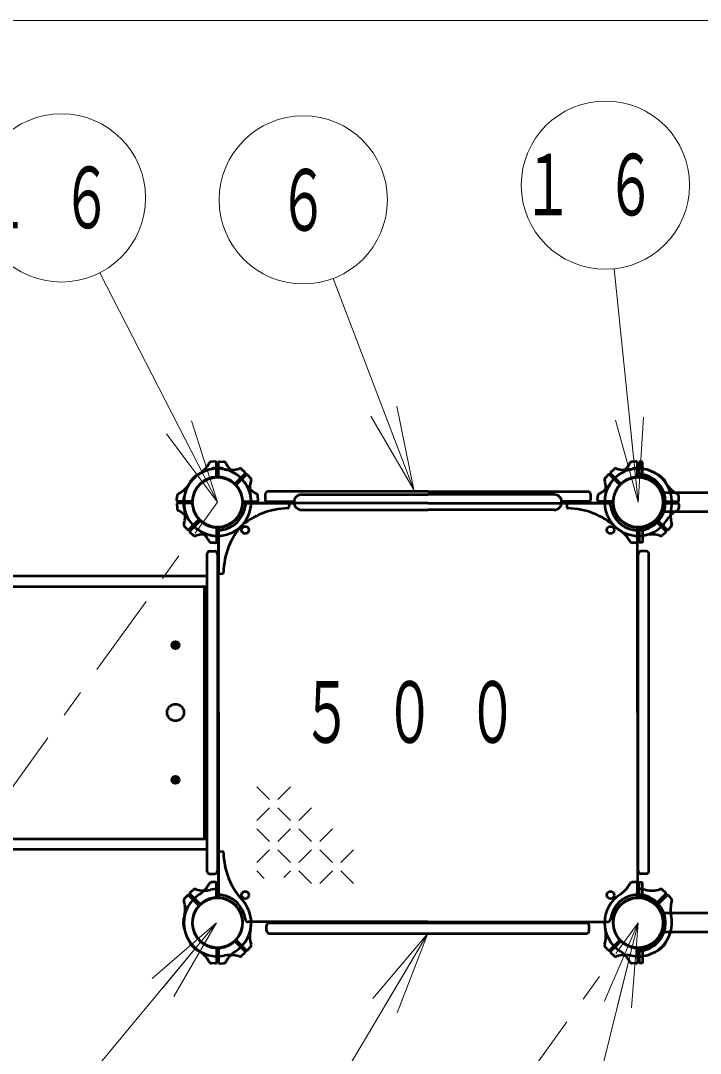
# Model space of a CAD drawing. Units: millimetres on the paper, scale 1:50. Extents: x -385 to 0, y -594 to 267.
# Drawn here: x -244.89 to -220.66, y 163.28 to 200.11 of the extents above; entities that cross this region are included whole.
import ezdxf
from ezdxf.enums import TextEntityAlignment as Align

# ---------------------------------------------------------------- set-up
doc = ezdxf.new("R2010")
doc.units = ezdxf.units.MM
doc.linetypes.add('USER2', pattern=[6, 3, -1, 1, -1])
doc.layers.add('LY_1', color=140, linetype='Continuous', lineweight=50)
doc.styles.add('ＭＳ ゴシック', font='')
doc.styles.get('ＭＳ ゴシック').set_extended_font_data('MS Gothic')

msp = doc.modelspace()

# ---------------------------------------------------------------- linework, layer by layer
at = {"layer": 'LY_1', "color": 7, "lineweight": 13}
for p, q in [((-205.875, 200.113), (-313.094, 200.113)), ((-222.875, 182.936), (-223.736, 191.262)), ((-237.875, 182.936), (-242.071, 191.121)), ((-230.875, 183.38), (-233.749, 190.917)), ((-230.875, 183.38), (-231.944, 186.183)), ((-231.477, 186.362), (-230.875, 183.38)), ((-238.799, 185.834), (-237.875, 182.936)), ((-230.875, 183.38), (-232.411, 186.005)), ((-222.875, 182.936), (-223.681, 185.869)), ((-222.875, 182.936), (-223.184, 185.92)), ((-222.686, 185.972), (-222.875, 182.936)), ((-237.875, 182.936), (-239.689, 185.378)), ((-237.875, 182.936), (-239.244, 185.606)), ((-236.023, 172.338), (-236.473, 172.788)), ((-235.273, 172.788), (-235.723, 172.338)), ((-236.023, 172.038), (-236.473, 171.588)), ((-235.273, 171.588), (-235.723, 172.038)), ((-234.523, 172.038), (-234.973, 171.588)), ((-236.023, 170.838), (-236.473, 171.288)), ((-235.273, 171.288), (-235.723, 170.838)), ((-234.523, 170.838), (-234.973, 171.288)), ((-233.773, 171.288), (-234.223, 170.838)), ((-236.023, 170.538), (-236.473, 170.088)), ((-235.273, 170.088), (-235.723, 170.538)), ((-234.523, 170.538), (-234.973, 170.088)), ((-233.773, 170.088), (-234.223, 170.538)), ((-233.023, 170.538), (-233.473, 170.088)), ((-236.206, 169.521), (-236.473, 169.788)), ((-235.273, 169.788), (-235.513, 169.549)), ((-234.523, 169.338), (-234.973, 169.788)), ((-233.773, 169.788), (-234.223, 169.338)), ((-233.023, 169.338), (-233.473, 169.788)), ((-237.905, 167.936), (-242.398, 162.509)), ((-240.203, 165.944), (-237.905, 167.936)), ((-237.905, 167.936), (-239.818, 165.625)), ((-237.905, 167.936), (-239.433, 165.306)), ((-222.875, 167.936), (-225.228, 158.452)), ((-224.083, 165.145), (-222.875, 167.936)), ((-222.875, 167.936), (-223.598, 165.025)), ((-222.875, 167.936), (-223.112, 164.904)), ((-230.375, 167.556), (-234.805, 160.086)), ((-232.335, 165.231), (-230.375, 167.556)), ((-230.375, 167.556), (-231.905, 164.976)), ((-230.375, 167.556), (-231.475, 164.721))]:
    msp.add_line(p, q, dxfattribs=at)
at = {"layer": 'LY_1'}
for p, q in [((-237.947, 184.385), (-238.104, 184.379)), ((-237.905, 183.874), (-237.905, 184.345)), ((-237.845, 183.874), (-237.845, 184.345)), ((-237.804, 184.385), (-237.658, 184.38)), ((-222.947, 184.385), (-223.104, 184.379)), ((-222.905, 183.874), (-222.905, 184.345)), ((-222.845, 183.866), (-222.845, 184.376)), ((-222.725, 184.376), (-222.845, 184.376)), ((-222.725, 183.934), (-222.725, 184.376)), ((-238.57, 183.914), (-238.573, 183.917)), ((-238.075, 184.119), (-238.075, 184.123)), ((-237.675, 184.119), (-237.675, 184.123)), ((-237.234, 183.62), (-236.9, 183.953)), ((-237.191, 183.578), (-236.858, 183.911)), ((-236.901, 184.011), (-237.016, 184.118)), ((-236.8, 183.91), (-236.693, 183.795)), ((-223.95, 183.91), (-224.057, 183.795)), ((-223.559, 183.578), (-223.892, 183.911)), ((-223.517, 183.62), (-223.85, 183.953)), ((-223.849, 184.011), (-223.734, 184.118)), ((-223.075, 184.119), (-223.075, 184.123)), ((-222.675, 184.119), (-222.675, 184.123)), ((-222.18, 183.914), (-222.178, 183.917)), ((-238.853, 183.631), (-238.856, 183.634)), ((-221.897, 183.631), (-221.895, 183.634)), ((-239.324, 183.008), (-239.318, 183.165)), ((-239.058, 183.136), (-239.062, 183.136)), ((-236.427, 183.008), (-236.432, 183.153)), ((-236.175, 183.216), (-236.175, 183.036)), ((-230.375, 183.316), (-236.075, 183.316)), ((-234.875, 183.208), (-230.375, 183.208)), ((-230.375, 183.316), (-224.675, 183.316)), ((-225.875, 183.208), (-230.375, 183.208)), ((-224.575, 183.216), (-224.575, 183.036)), ((-224.324, 183.008), (-224.319, 183.153)), ((-208.792, 183.276), (-221.959, 183.276)), ((-221.427, 183.008), (-221.432, 183.165)), ((-239.324, 182.865), (-239.319, 182.719)), ((-238.813, 182.966), (-239.284, 182.966)), ((-238.813, 182.906), (-239.284, 182.906)), ((-239.058, 182.736), (-239.062, 182.736)), ((-236.938, 182.966), (-236.467, 182.966)), ((-236.938, 182.906), (-235.366, 182.906)), ((-230.375, 182.906), (-236.783, 182.906)), ((-236.115, 182.968), (-236.115, 182.904)), ((-236.115, 182.968), (-235.145, 182.968)), ((-236.115, 182.904), (-235.145, 182.904)), ((-235.326, 182.864), (-235.332, 182.759)), ((-230.375, 182.906), (-223.967, 182.906)), ((-224.635, 182.968), (-225.605, 182.968)), ((-224.635, 182.904), (-225.605, 182.904)), ((-225.424, 182.864), (-225.419, 182.759)), ((-223.813, 182.906), (-225.384, 182.906)), ((-224.635, 182.968), (-224.635, 182.904)), ((-223.813, 182.966), (-224.284, 182.966)), ((-221.938, 182.966), (-221.467, 182.966)), ((-221.938, 182.906), (-221.467, 182.906)), ((-221.427, 182.865), (-221.432, 182.719)), ((-234.875, 182.664), (-230.375, 182.664)), ((-225.875, 182.664), (-230.375, 182.664)), ((-208.792, 182.596), (-221.959, 182.596)), ((-238.95, 181.962), (-239.049, 182.069)), ((-238.559, 182.295), (-238.892, 181.961)), ((-238.517, 182.252), (-238.85, 181.919)), ((-237.905, 181.999), (-237.905, 181.528)), ((-237.845, 181.999), (-237.845, 180.427)), ((-222.905, 181.999), (-222.905, 181.528)), ((-222.845, 182.007), (-222.845, 181.496)), ((-222.845, 181.999), (-222.845, 181.528)), ((-222.234, 182.252), (-221.9, 181.919)), ((-222.191, 182.295), (-221.858, 181.961)), ((-221.8, 181.962), (-221.701, 182.069)), ((-238.849, 181.861), (-238.743, 181.762)), ((-237.845, 175.436), (-237.845, 181.844)), ((-222.905, 175.436), (-222.905, 181.844)), ((-222.725, 181.938), (-222.725, 181.496)), ((-221.901, 181.861), (-222.008, 181.762)), ((-237.947, 181.488), (-238.092, 181.493)), ((-222.947, 181.488), (-223.104, 181.493)), ((-222.725, 181.496), (-222.845, 181.496)), ((-238.255, 181.086), (-238.255, 169.786)), ((-238.155, 181.186), (-237.975, 181.186)), ((-237.875, 181.086), (-237.875, 169.786)), ((-222.875, 169.786), (-222.875, 181.086)), ((-222.595, 181.186), (-222.775, 181.186)), ((-222.495, 169.786), (-222.495, 181.086)), ((-252.495, 180.316), (-238.255, 180.316)), ((-237.803, 180.387), (-237.698, 180.393)), ((-252.495, 179.936), (-238.255, 179.936)), ((-238.355, 179.936), (-238.355, 170.936)), ((-237.845, 175.436), (-237.845, 169.029)), ((-222.905, 175.436), (-222.905, 169.029)), ((-252.495, 170.936), (-238.255, 170.936)), ((-252.495, 170.556), (-238.255, 170.556)), ((-237.845, 168.874), (-237.845, 170.445)), ((-237.803, 170.485), (-237.698, 170.48)), ((-238.155, 169.686), (-237.975, 169.686)), ((-222.595, 169.686), (-222.775, 169.686)), ((-238.849, 169.011), (-238.743, 169.11)), ((-237.947, 169.385), (-238.092, 169.38)), ((-237.905, 168.874), (-237.905, 169.345)), ((-222.947, 169.385), (-223.104, 169.379)), ((-222.905, 168.874), (-222.905, 169.345)), ((-222.725, 169.376), (-222.845, 169.376)), ((-222.845, 168.866), (-222.845, 169.376)), ((-222.845, 168.874), (-222.845, 169.345)), ((-222.725, 168.934), (-222.725, 169.376)), ((-221.901, 169.011), (-222.008, 169.11)), ((-238.95, 168.91), (-239.049, 168.804)), ((-238.559, 168.578), (-238.892, 168.911)), ((-238.517, 168.62), (-238.85, 168.953)), ((-222.234, 168.62), (-221.9, 168.953)), ((-222.191, 168.578), (-221.858, 168.911)), ((-221.8, 168.91), (-221.701, 168.804)), ((-239.058, 168.136), (-239.062, 168.136)), ((-230.375, 167.966), (-236.783, 167.966)), ((-230.375, 167.966), (-223.967, 167.966)), ((-208.792, 168.276), (-221.959, 168.276)), ((-239.058, 167.736), (-239.062, 167.736)), ((-236.125, 167.656), (-236.125, 167.836)), ((-236.025, 167.936), (-224.725, 167.936)), ((-224.625, 167.656), (-224.625, 167.836)), ((-208.792, 167.596), (-221.959, 167.596)), ((-238.853, 167.241), (-238.856, 167.239)), ((-237.234, 167.252), (-236.9, 166.919)), ((-237.191, 167.295), (-236.858, 166.961)), ((-236.025, 167.556), (-224.725, 167.556)), ((-223.559, 167.295), (-223.892, 166.961)), ((-223.517, 167.252), (-223.85, 166.919)), ((-221.897, 167.241), (-221.895, 167.239)), ((-238.57, 166.958), (-238.573, 166.956)), ((-237.905, 166.999), (-237.905, 166.528)), ((-237.845, 166.999), (-237.845, 166.528)), ((-236.901, 166.861), (-237.016, 166.754)), ((-236.8, 166.962), (-236.693, 167.077)), ((-223.95, 166.962), (-224.057, 167.077)), ((-223.849, 166.861), (-223.734, 166.754)), ((-222.905, 166.999), (-222.905, 166.528)), ((-222.845, 167.007), (-222.845, 166.496)), ((-222.725, 166.938), (-222.725, 166.496)), ((-222.18, 166.958), (-222.178, 166.956)), ((-237.947, 166.488), (-238.104, 166.493)), ((-237.804, 166.488), (-237.658, 166.493)), ((-222.947, 166.488), (-223.104, 166.493)), ((-222.725, 166.496), (-222.845, 166.496))]:
    msp.add_line(p, q, dxfattribs=at)
at = {"layer": 'LY_1', "color": 7, "linetype": 'USER2', "lineweight": 13}
for p, q in [((-259.71, 152.624), (-237.875, 182.936)), ((-244.71, 137.624), (-222.875, 167.936))]:
    msp.add_line(p, q, dxfattribs=at)
at = {"layer": 'LY_1'}
for points in [[(-239.335, 177.859), (-239.375, 177.882), (-239.415, 177.859), (-239.415, 177.813), (-239.375, 177.79), (-239.335, 177.813)], [(-239.335, 173.013), (-239.375, 172.99), (-239.415, 173.013), (-239.415, 173.059), (-239.375, 173.082), (-239.335, 173.059)]]:
    msp.add_lwpolyline(points, close=True, dxfattribs=at)
at = {"layer": 'LY_1', "color": 7, "lineweight": 13}
for centre in [(-224.045, 194.247), (-243.439, 193.79), (-234.817, 193.72)]:
    msp.add_circle(centre, 3, dxfattribs=at)
at = {"layer": 'LY_1'}
for centre, radius in [((-237.875, 182.936), 0.891), ((-237.875, 182.936), 0.891), ((-222.875, 182.936), 0.891), ((-222.875, 182.936), 0.891), ((-236.885, 181.946), 0.13), ((-223.865, 181.946), 0.13), ((-239.375, 177.836), 0.13), ((-239.375, 177.836), 0.105), ((-239.375, 177.836), 0.0462), ((-239.375, 175.436), 0.3), ((-239.375, 173.036), 0.13), ((-239.375, 173.036), 0.105), ((-239.375, 173.036), 0.0462), ((-237.875, 167.936), 0.891), ((-236.885, 168.926), 0.13), ((-223.865, 168.926), 0.13), ((-222.875, 167.936), 0.891)]:
    msp.add_circle(centre, radius, dxfattribs=at)
for centre, radius, start, end in [((-239.065, 184.787), 1, 302.7272, 332.5412), ((-238.089, 184.28), 0.1, 92, 152.5412), ((-237.945, 184.345), 0.04, 0, 92), ((-237.805, 184.345), 0.04, 88, 180), ((-237.662, 184.28), 0.1, 27.4588, 88), ((-237.662, 184.28), 0.1, 27.4588, 88), ((-236.686, 184.787), 1, 207.4588, 237.2728), ((-224.065, 184.787), 1, 302.7272, 332.5412), ((-223.089, 184.28), 0.1, 92, 152.5412), ((-222.945, 184.345), 0.04, 0, 92), ((-237.875, 182.936), 1.2, 122.7272, 180), ((-237.875, 182.936), 1.2, 90, 147.2728), ((-237.875, 182.936), 0.9, 94.2707, 180), ((-237.875, 182.936), 0.9, 90, 175.7293), ((-237.875, 182.936), 1.22, 126.3731, 135), ((-237.875, 182.936), 1.2, 77.7272, 135), ((-238.587, 183.902), 0.02, 45, 126.3731), ((-237.875, 182.936), 0.9, 49.2707, 135), ((-238.055, 184.123), 0.02, 98.6269, 180), ((-237.875, 182.936), 1.22, 90, 98.6269), ((-237.945, 183.874), 0.04, 274.2707, 0), ((-237.875, 182.936), 1.22, 81.3731, 90), ((-237.875, 182.936), 1.2, 32.7272, 90), ((-237.875, 182.936), 0.9, 4.2707, 90), ((-237.805, 183.874), 0.04, 180, 265.7293), ((-237.875, 182.936), 0.9, 0, 85.7293), ((-237.695, 184.123), 0.02, 0, 81.3731), ((-237.408, 185.086), 1, 257.7272, 287.5412), ((-237.875, 182.936), 1.2, 0, 57.2728), ((-237.076, 184.037), 0.1, 47, 107.5412), ((-236.929, 183.982), 0.04, 315, 47), ((-236.83, 183.883), 0.04, 43, 135), ((-236.774, 183.735), 0.1, 342.4588, 43), ((-223.976, 183.735), 0.1, 137, 197.5412), ((-222.875, 182.936), 1.2, 122.7272, 180), ((-223.921, 183.883), 0.04, 45, 137), ((-222.875, 182.936), 1.2, 90, 147.2728), ((-223.822, 183.982), 0.04, 133, 225), ((-222.875, 182.936), 0.9, 94.2707, 180), ((-222.875, 182.936), 0.9, 90, 175.7293), ((-223.674, 184.037), 0.1, 72.4588, 133), ((-223.343, 185.086), 1, 252.4588, 282.2728), ((-222.875, 182.936), 0.9, 45, 130.7293), ((-222.875, 182.936), 1.2, 45, 102.2728), ((-223.055, 184.123), 0.02, 98.6269, 180), ((-222.875, 182.936), 1.22, 90, 98.6269), ((-222.945, 183.874), 0.04, 274.2707, 0), ((-222.875, 182.936), 1.22, 81.3731, 90), ((-222.875, 182.936), 1.2, 32.7272, 90), ((-222.875, 182.936), 0.9, 4.2707, 90), ((-222.916, 182.936), 1.016, 274.0072, 85.9928), ((-222.916, 182.936), 0.932, 274.369, 85.631), ((-222.695, 184.123), 0.02, 0, 81.3731), ((-222.164, 183.902), 0.02, 53.6269, 135), ((-222.875, 182.936), 1.22, 45, 53.6269), ((-239.726, 184.126), 1, 297.4588, 327.2728), ((-237.875, 182.936), 1.2, 135, 192.2728), ((-238.841, 183.648), 0.02, 143.6269, 225), ((-237.875, 182.936), 1.22, 135, 143.6269), ((-237.875, 182.936), 0.9, 135, 220.7293), ((-237.262, 183.649), 0.04, 229.2707, 315), ((-237.875, 182.936), 0.9, 315, 40.7293), ((-237.163, 183.55), 0.04, 135, 220.7293), ((-236.024, 184.126), 1, 212.7272, 242.5412), ((-235.725, 183.404), 1, 162.4588, 192.2728), ((-224.726, 184.126), 1, 297.4588, 327.2728), ((-225.025, 183.404), 1, 347.7272, 17.5412), ((-222.875, 182.936), 0.9, 139.2707, 225), ((-223.588, 183.55), 0.04, 319.2707, 45), ((-223.489, 183.649), 0.04, 225, 310.7293), ((-222.875, 182.936), 0.9, 319.2707, 45), ((-222.875, 182.936), 1.2, 347.7272, 45), ((-222.875, 182.936), 1.22, 36.3731, 45), ((-221.909, 183.648), 0.02, 315, 36.3731), ((-221.024, 184.126), 1, 212.7272, 242.5412), ((-239.219, 183.15), 0.1, 117.4588, 178), ((-237.875, 182.936), 1.22, 171.3731, 180), ((-239.062, 183.116), 0.02, 90, 171.3731), ((-237.875, 182.936), 1.2, 358.5675, 12.2728), ((-236.532, 183.15), 0.1, 2, 62.5412), ((-236.075, 183.216), 0.1, 90, 180), ((-234.875, 182.936), 0.272, 90, 270), ((-225.875, 182.936), 0.272, 270, 90), ((-224.675, 183.216), 0.1, 0, 90), ((-224.219, 183.15), 0.1, 117.4588, 178), ((-222.875, 182.936), 1.2, 167.7272, 181.4325), ((-221.532, 183.15), 0.1, 2, 62.5412), ((-239.284, 183.006), 0.04, 178, 270), ((-239.284, 182.866), 0.04, 90, 182), ((-239.219, 182.723), 0.1, 182, 242.5412), ((-239.219, 182.723), 0.1, 182, 242.5412), ((-237.875, 182.936), 1.22, 180, 188.6269), ((-239.062, 182.756), 0.02, 188.6269, 270), ((-237.875, 182.936), 1.2, 180, 237.2728), ((-238.813, 183.006), 0.04, 270, 355.7293), ((-238.813, 182.866), 0.04, 4.2707, 90), ((-237.875, 182.936), 0.9, 180, 265.7293), ((-237.875, 182.936), 0.9, 184.2707, 270), ((-237.875, 182.936), 0.9, 270, 355.7293), ((-237.875, 182.936), 0.9, 274.2707, 0), ((-237.875, 182.936), 1, 276.7872, 353.2128), ((-235.322, 180.122), 2.6, 91.0841, 132.2172), ((-237.875, 182.936), 1.2, 317.7828, 0), ((-236.938, 183.006), 0.04, 184.2707, 270), ((-236.938, 182.866), 0.04, 90, 175.7293), ((-236.783, 182.806), 0.1, 90, 173.2128), ((-236.467, 183.006), 0.04, 270, 2), ((-236.075, 183.036), 0.1, 180, 246.4218), ((-235.372, 182.761), 0.04, 271.0842, 357), ((-235.366, 182.866), 0.04, 357, 90), ((-225.384, 182.866), 0.04, 90, 183), ((-225.379, 182.761), 0.04, 183, 268.9158), ((-225.429, 180.122), 2.6, 47.7828, 88.9159), ((-224.675, 183.036), 0.1, 293.5782, 0), ((-224.284, 183.006), 0.04, 178, 270), ((-222.875, 182.936), 1.2, 180, 237.2728), ((-223.967, 182.806), 0.1, 6.7872, 90), ((-222.875, 182.936), 1, 186.7872, 263.2128), ((-223.813, 183.006), 0.04, 270, 355.7293), ((-223.813, 182.866), 0.04, 4.2707, 90), ((-222.875, 182.936), 0.9, 180, 265.7293), ((-222.875, 182.936), 0.9, 184.2707, 270), ((-222.875, 182.936), 0.9, 270, 355.7293), ((-221.938, 183.006), 0.04, 184.2707, 270), ((-221.938, 182.866), 0.04, 90, 175.7293), ((-221.532, 182.723), 0.1, 297.4588, 358), ((-221.532, 182.723), 0.1, 297.4588, 358), ((-221.467, 183.006), 0.04, 270, 2), ((-221.467, 182.866), 0.04, 358, 90), ((-239.726, 181.747), 1, 32.7272, 62.5412), ((-240.025, 182.469), 1, 342.4588, 12.2728), ((-238.588, 182.323), 0.04, 315, 40.7293), ((-222.163, 182.323), 0.04, 139.2707, 225), ((-221.024, 181.747), 1, 117.4588, 147.2728), ((-220.725, 182.469), 1, 167.7272, 197.5412), ((-238.976, 182.137), 0.1, 162.4588, 223), ((-238.921, 181.99), 0.04, 223, 315), ((-237.875, 182.936), 1.2, 212.7272, 270), ((-238.489, 182.224), 0.04, 49.2707, 135), ((-237.875, 182.936), 0.9, 229.2707, 315), ((-237.945, 181.999), 0.04, 0, 85.7293), ((-237.875, 182.936), 1.2, 270, 312.2172), ((-237.805, 181.999), 0.04, 94.2707, 180), ((-235.061, 180.383), 2.6, 137.7828, 178.9159), ((-222.875, 182.936), 1.2, 227.7828, 270), ((-222.875, 182.936), 0.9, 225, 310.7293), ((-222.945, 181.999), 0.04, 0, 85.7293), ((-222.875, 182.936), 1.2, 270, 327.2728), ((-222.262, 182.224), 0.04, 45, 130.7293), ((-221.83, 181.99), 0.04, 225, 317), ((-221.774, 182.137), 0.1, 317, 17.5412), ((-238.822, 181.891), 0.04, 135, 227), ((-238.674, 181.835), 0.1, 227, 287.5412), ((-238.343, 180.786), 1, 77.7272, 107.5412), ((-239.065, 181.085), 1, 27.4588, 57.2728), ((-237.875, 182.936), 1.2, 257.7272, 271.4325), ((-237.745, 181.844), 0.1, 96.7872, 180), ((-224.065, 181.085), 1, 27.4588, 57.2728), ((-223.005, 181.844), 0.1, 0, 83.2128), ((-222.875, 182.936), 1.2, 268.5675, 282.2728), ((-222.408, 180.786), 1, 72.4588, 102.2728), ((-222.076, 181.835), 0.1, 252.4588, 313), ((-221.929, 181.891), 0.04, 313, 45), ((-238.089, 181.593), 0.1, 207.4588, 268), ((-237.945, 181.528), 0.04, 268, 0), ((-223.089, 181.593), 0.1, 207.4588, 268), ((-222.945, 181.528), 0.04, 268, 0), ((-238.155, 181.086), 0.1, 90, 180), ((-237.975, 181.086), 0.1, 0, 90), ((-222.775, 181.086), 0.1, 90, 180), ((-222.595, 181.086), 0.1, 0, 90), ((-237.805, 180.427), 0.04, 180, 273), ((-237.7, 180.433), 0.04, 273, 358.9158), ((-237.805, 170.445), 0.04, 87, 180), ((-237.7, 170.44), 0.04, 1.0841, 87), ((-235.061, 170.49), 2.6, 181.0841, 222.2172), ((-238.155, 169.786), 0.1, 180, 270), ((-237.975, 169.786), 0.1, 270, 0), ((-222.775, 169.786), 0.1, 180, 270), ((-222.595, 169.786), 0.1, 270, 0), ((-238.674, 169.037), 0.1, 72.4588, 133), ((-238.343, 170.086), 1, 252.4588, 282.2728), ((-239.065, 169.787), 1, 302.7272, 332.5412), ((-238.089, 169.28), 0.1, 92, 152.5412), ((-237.875, 167.936), 1.2, 88.5675, 102.2728), ((-237.945, 169.345), 0.04, 0, 92), ((-224.065, 169.787), 1, 302.7272, 332.5412), ((-223.089, 169.28), 0.1, 92, 152.5412), ((-222.945, 169.345), 0.04, 0, 92), ((-222.875, 167.936), 1.2, 77.7272, 91.4325), ((-222.408, 170.086), 1, 257.7272, 287.5412), ((-222.076, 169.037), 0.1, 47, 107.5412), ((-238.976, 168.735), 0.1, 137, 197.5412), ((-237.875, 167.936), 1.2, 122.7272, 180), ((-240.025, 168.404), 1, 347.7272, 17.5412), ((-238.921, 168.883), 0.04, 45, 137), ((-238.822, 168.982), 0.04, 133, 225), ((-237.875, 167.936), 0.9, 94.2707, 180), ((-237.875, 167.936), 0.9, 45, 130.7293), ((-237.945, 168.874), 0.04, 274.2707, 0), ((-237.745, 169.029), 0.1, 180, 263.2128), ((-237.805, 168.874), 0.04, 180, 265.7293), ((-237.875, 167.936), 0.9, 0, 85.7293), ((-237.875, 167.936), 1, 6.7872, 83.2128), ((-237.875, 167.936), 1.2, 0, 42.2172), ((-222.875, 167.936), 1.2, 122.7272, 180), ((-222.875, 167.936), 1, 96.7872, 173.2128), ((-222.875, 167.936), 0.9, 94.2707, 180), ((-222.875, 167.936), 0.9, 49.2707, 135), ((-223.005, 169.029), 0.1, 276.7872, 0), ((-222.945, 168.874), 0.04, 274.2707, 0), ((-222.916, 167.936), 1.016, 274.0072, 85.9928), ((-222.916, 167.936), 0.932, 274.369, 85.631), ((-221.929, 168.982), 0.04, 315, 47), ((-221.83, 168.883), 0.04, 43, 135), ((-220.725, 168.404), 1, 162.4588, 192.2728), ((-221.774, 168.735), 0.1, 342.4588, 43), ((-237.875, 167.936), 0.9, 139.2707, 225), ((-238.588, 168.55), 0.04, 319.2707, 45), ((-238.489, 168.649), 0.04, 225, 310.7293), ((-237.875, 167.936), 0.9, 319.2707, 45), ((-222.875, 167.936), 0.9, 135, 220.7293), ((-222.262, 168.649), 0.04, 229.2707, 315), ((-222.875, 167.936), 0.9, 315, 40.7293), ((-222.163, 168.55), 0.04, 135, 220.7293), ((-237.875, 167.936), 1.22, 171.3731, 180), ((-239.062, 168.116), 0.02, 90, 171.3731), ((-237.875, 167.936), 1.2, 167.7272, 225), ((-236.783, 168.066), 0.1, 186.7872, 270), ((-237.875, 167.936), 1.2, 347.7272, 1.4325), ((-222.875, 167.936), 1.2, 178.5675, 192.2728), ((-223.967, 168.066), 0.1, 270, 353.2128), ((-222.875, 167.936), 1.2, 315, 12.2728), ((-237.875, 167.936), 1.22, 180, 188.6269), ((-239.062, 167.756), 0.02, 188.6269, 270), ((-237.875, 167.936), 1.2, 180, 237.2728), ((-237.875, 167.936), 0.9, 180, 265.7293), ((-237.875, 167.936), 0.9, 274.2707, 0), ((-237.875, 167.936), 1.2, 302.7272, 0), ((-235.725, 167.469), 1, 167.7272, 197.5412), ((-236.025, 167.836), 0.1, 90, 180), ((-236.025, 167.656), 0.1, 180, 270), ((-224.725, 167.836), 0.1, 0, 90), ((-224.725, 167.656), 0.1, 270, 0), ((-222.875, 167.936), 1.2, 180, 237.2728), ((-225.025, 167.469), 1, 342.4588, 12.2728), ((-222.875, 167.936), 0.9, 180, 265.7293), ((-238.841, 167.225), 0.02, 135, 216.3731), ((-237.875, 167.936), 0.9, 225, 310.7293), ((-237.262, 167.224), 0.04, 45, 130.7293), ((-237.163, 167.323), 0.04, 139.2707, 225), ((-223.588, 167.323), 0.04, 315, 40.7293), ((-223.489, 167.224), 0.04, 49.2707, 135), ((-222.875, 167.936), 0.9, 229.2707, 315), ((-221.909, 167.225), 0.02, 323.6269, 45), ((-237.875, 167.936), 1.22, 216.3731, 225), ((-237.875, 167.936), 1.22, 225, 233.6269), ((-237.875, 167.936), 1.2, 225, 282.2728), ((-238.587, 166.97), 0.02, 233.6269, 315), ((-239.065, 166.085), 1, 27.4588, 57.2728), ((-237.945, 166.999), 0.04, 0, 85.7293), ((-237.805, 166.999), 0.04, 94.2707, 180), ((-236.686, 166.085), 1, 122.7272, 152.5412), ((-236.929, 166.891), 0.04, 313, 45), ((-236.83, 166.99), 0.04, 225, 317), ((-236.774, 167.137), 0.1, 317, 17.5412), ((-223.976, 167.137), 0.1, 162.4588, 223), ((-223.921, 166.99), 0.04, 223, 315), ((-223.822, 166.891), 0.04, 135, 227), ((-224.065, 166.085), 1, 27.4588, 57.2728), ((-222.875, 167.936), 1.2, 257.7272, 315), ((-222.945, 166.999), 0.04, 0, 85.7293), ((-222.164, 166.97), 0.02, 225, 306.3731), ((-222.875, 167.936), 1.22, 306.3731, 315), ((-222.875, 167.936), 1.22, 315, 323.6269), ((-238.089, 166.593), 0.1, 207.4588, 268), ((-237.945, 166.528), 0.04, 268, 0), ((-237.805, 166.528), 0.04, 180, 272), ((-237.662, 166.593), 0.1, 272, 332.5412), ((-237.662, 166.593), 0.1, 272, 332.5412), ((-237.408, 165.786), 1, 72.4588, 102.2728), ((-237.076, 166.835), 0.1, 252.4588, 313), ((-223.674, 166.835), 0.1, 227, 287.5412), ((-223.343, 165.786), 1, 77.7272, 107.5412), ((-223.089, 166.593), 0.1, 207.4588, 268), ((-222.945, 166.528), 0.04, 268, 0)]:
    msp.add_arc(centre, radius, start, end, dxfattribs=at)

# ---------------------------------------------------------------- texts
at = {"layer": 'LY_1', "color": 7, "style": 'ＭＳ ゴシック', "width": 0.6}
msp.add_text('６', height=2.199, dxfattribs=at).set_placement((-234.817, 193.72), align=Align.MIDDLE_CENTER)
at = {"layer": 'LY_1', "color": 7, "char_height": 2.199, "style": 'ＭＳ ゴシック'}
for s, insert, attachment_point in [('\\T1.64;\\W0.6;１６', (-224.045, 194.247), 5), ('\\T1.64;\\W0.6;１６', (-243.439, 193.79), 5), ('\\T1.64;\\W0.6;５００', (-234.875, 175.436), 4)]:
    msp.add_mtext(s, dxfattribs=dict(at, insert=insert, attachment_point=attachment_point))

doc.saveas('drawing.dxf')
